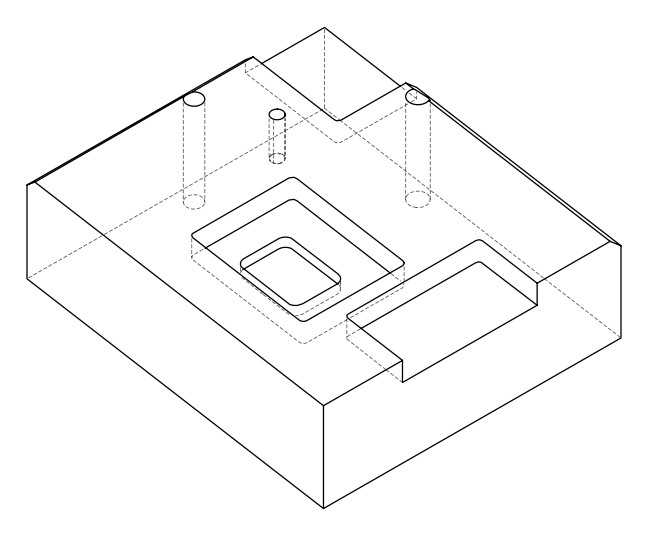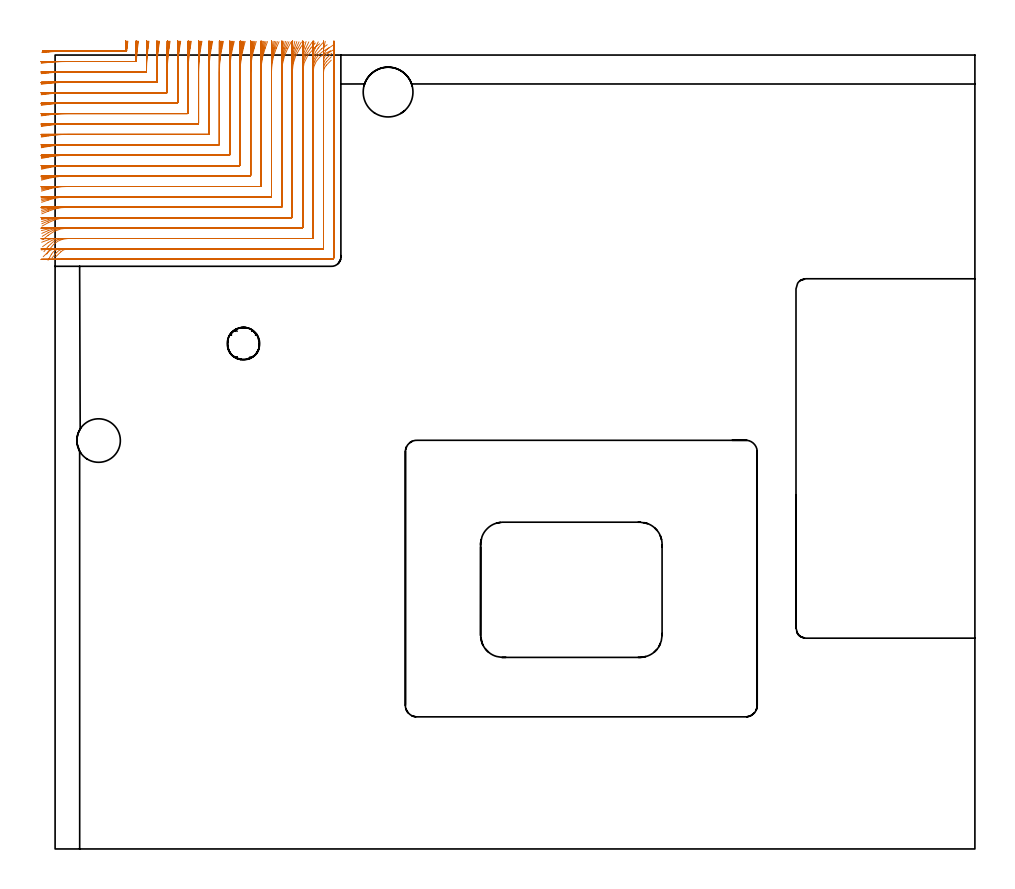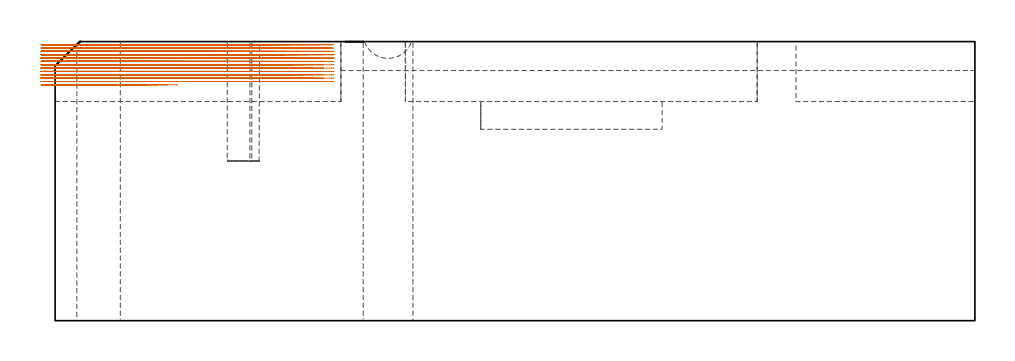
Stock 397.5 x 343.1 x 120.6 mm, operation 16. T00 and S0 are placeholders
(PLAN: 19 operations, 15 tool changes, 331.6 min)
(1 SPOT_DRILL | STEP1HOLE | NXT0321_9005460120000 | 0.05 min | 183 mm3)
(2 SPOT_DRILL_1 | STEP1HOLE_1 | NXT0321_9005460120000 | 0.05 min | 183 mm3)
(3 SPOT_DRILL_2 | STEP1POCKET | NXT0321_9005460120000 | 0.03 min | 2 mm3)
(4 DRILL_BLIND_HOLE_INTO_CENTER | STEP1HOLE | NXT0301_092 | 0.08 min | 1729 mm3)
(5 GUN_DRILL_THROUGH_HOLE | STEP1HOLE | UGT0307_009 | 0.61 min | 11714 mm3)
(6 DRILL_TO_ENLARGE_THROUGH_HOLE | STEP1HOLE | UGT0301_256 | 0.52 min | 19802 mm3)
(7 DRILL_BLIND_HOLE_INTO_CENTER_1 | STEP1HOLE_1 | NXT0301_055 | 0.06 min | 526 mm3)
(8 GUN_DRILL_THROUGH_HOLE_1 | STEP1HOLE_1 | UGT0307_006 | 0.62 min | 6979 mm3)
(9 DRILL_TO_ENLARGE_THROUGH_HOLE_1 | STEP1HOLE_1 | NXT0301_102 | 0.51 min | 9529 mm3)
(10 DRILL_TO_ENLARGE_THROUGH_HOLE_2 | STEP1HOLE_1 | UGT0301_052 | 0.52 min | 26519 mm3)
(11 DRILL_BLIND_HOLE_INTO_CENTER_2 | STEP1POCKET | NXT0301_055 | 0.22 min | 2787 mm3)
(12 DRILL_TO_ENLARGE_BLIND_HOLE | STEP1POCKET | UGT0301_374 | 0.22 min | 4054 mm3)
(13 BORE_BLIND_HOLE | STEP1POCKET | UGT0332_064 | 0.22 min | 1095 mm3)
(14 AREA_MILL | FG_CHAMFER_SURFACE | UGT0205_001 | 11.05 min | 21606 mm3)
(15 AREA_MILL_1 | FG_CHAMFER_SURFACE_1 | UGT0205_001 | 8.31 min | 14485 mm3)
(16 MILL_CORNER_NOTCH_RECTANGULAR | CORNER_NOTCH_RECTANGULAR | NXT0201_008 | Follow Part, ap 1.5, ae 75% | 108.59 min | 291078 mm3)
(17 MILL_RECTANGULAR_POCKET | POCKET_RECTANGULAR_STRAIGHT | NXT0201_009 | Follow Part, ap 2, ae 75% | 85.23 min | 469951 mm3)
(18 MILL_RECTANGULAR_POCKET_1 | POCKET_RECTANGULAR_STRAIGHT_1 | UGT0201_100 | Follow Part, ap 4.5, ae 75% | 2.2 min | 54042 mm3)
(19 MILL_SLOT | SLOT_PARTIAL_RECTANGULAR | NXT0201_009 | Follow Part, ap 2, ae 75% | 112.54 min | 310785 mm3)
(TOOL NXT0321_9005460120000 | NC Spot Drill, 142deg, 12mm, Carbide, Uncoated | D12 PA142 FL30 Z2)
(TOOL NXT0301_092 | Carbide Drill 12.1mm [860.1-1210-061A1-MM 2214] | D12.1 PA140 FL77 Z2)
(TOOL UGT0307_009 | Gun Drill 12 mm | D12 PA130 FL24 Z1)
(TOOL UGT0301_256 | Twist Drill 18.8 mm | D18.8 PA118 FL135 Z2)
(TOOL NXT0301_055 | Carbide Drill 8.4mm [860.1-0840-042A1-MM 2214] | D8.4 PA140 FL61 Z2)
(TOOL UGT0307_006 | Gun Drill 9 mm | D9 PA130 FL24 Z1)
(TOOL NXT0301_102 | Carbide Drill 13.5mm [860.1-1350-108A1-MM 2214] | D13.5 PA140 FL123 Z2)
(TOOL UGT0301_052 | Twist Drill 21.5 mm | D21.5 PA118 FL150 Z2)
(TOOL UGT0301_374 | Twist Drill Flat Bottom 13 mm | D13 PA180 FL101 Z2)
(TOOL UGT0332_064 | 14 mm Boring Bar Slip Fit | D14)
(TOOL UGT0205_001 | Chamfer Mill 20 x 3 x 45 deg. | D20 FL50 Z2)
(TOOL NXT0201_008 | ENDMILL 6mm [2P460-0600-NA 1630] | D6 FL26 Z6)
(TOOL NXT0201_009 | ENDMILL 8mm [2P460-0800-NA 1630] | D8 FL26 Z6)
(TOOL UGT0201_100 | End Mill 18 mm | D18 FL22 Z2)
(OP 16 MILL_CORNER_NOTCH_RECTANGULAR, part 1 of 2)
G17 G21 G94 G90
T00 M6
G54
G17 G0 G90 X-5.682 Y344.141 S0 M3
G43 Z130.714 H1
Z119.269
G94 G1 X-2.695 Y344.418 F250.
G2 X5.593 Y344.8 R90. F500.
G1 X30.706
G3 X30.998 Y345.063 R0.3
G2 X31.114 Y346.1 R90.
G1 X31.463 Y349.08 F250.
G0 Z130.714
X-5.985 Y339.566
Z119.269
G1 X-3. Y339.867
G2 X5.593 Y340.3 R85.5 F500.
G1 X34.851
G3 X35.144 Y340.577 R0.3
G2 X35.646 Y346.1 R85.5
G1 X36.014 Y349.077 F250.
G0 Z130.714
X-5.983 Y335.025
Z119.269
G1 X-3. Y335.343
G2 X5.593 Y335.8 R81. F500.
G1 X39.207
G3 X39.501 Y336.093 R0.3
G2 X40.182 Y346.1 R81.
G1 X40.571 Y349.075 F250.
G0 Z130.714
X-5.981 Y330.479
Z119.269
G1 X-3. Y330.816
G2 X5.593 Y331.3 R76.5 F500.
G1 X43.705
G3 X44. Y331.595 R0.3
G1 Y335.609
G2 X44.723 Y346.1 R76.5
G1 X45.134 Y349.072 F250.
G0 Z130.714
X-5.979 Y325.927
Z119.269
G1 X-3. Y326.285
G2 X5.593 Y326.8 R72. F500.
G1 X48.205
G3 X48.5 Y327.095 R0.3
G1 Y335.609
G2 X49.268 Y346.1 R72.
G1 X49.706 Y349.068 F250.
G0 Z130.714
X-5.976 Y321.369
Z119.269
G1 X-3. Y321.751
G2 X5.593 Y322.3 R67.5 F500.
G1 X52.705
G3 X53. Y322.595 R0.3
G1 Y335.609
G2 X53.82 Y346.1 R67.5
G1 X54.287 Y349.064 F250.
G0 Z130.714
X-5.972 Y316.802
Z119.269
G1 X-3. Y317.211
G2 X5.593 Y317.8 R63. F500.
G1 X57.205
G3 X57.5 Y318.095 R0.3
G1 Y335.609
G2 X58.38 Y346.1 R63.
G1 X58.879 Y349.058 F250.
G0 Z130.714
X-5.967 Y312.225
Z119.269
G1 X-3. Y312.665
G2 X5.593 Y313.3 R58.5 F500.
G1 X61.705
G3 X62. Y313.595 R0.3
G1 Y335.609
G2 X62.948 Y346.1 R58.5
G1 X63.486 Y349.051 F250.
G0 Z130.714
X-5.962 Y307.635
Z119.269
G1 X-3. Y308.112
G2 X5.593 Y308.8 R54. F500.
G1 X66.204
G3 X66.5 Y309.096 R0.3
G1 Y335.609
G2 X67.529 Y346.1 R54.
G1 X68.112 Y349.043 F250.
G0 Z130.714
X-5.954 Y303.028
Z119.269
G1 X-3. Y303.548
G2 X5.593 Y304.3 R49.5 F500.
G1 X70.704
G3 X71. Y304.596 R0.3
G1 Y335.609
G2 X72.125 Y346.1 R49.5
G1 X72.76 Y349.032 F250.
G0 Z130.714
X-5.945 Y298.399
Z119.269
G1 X-3. Y298.972
G2 X5.593 Y299.8 R45. F500.
G1 X75.204
G3 X75.5 Y300.096 R0.3
G1 Y335.609
G2 X76.74 Y346.1 R45.
G1 X77.44 Y349.017 F250.
G0 Z130.714
X-5.932 Y293.741
Z119.269
G1 X-3. Y294.378
G2 X5.593 Y295.3 R40.5 F500.
G1 X79.704
G3 X80. Y295.596 R0.3
G1 Y335.609
G2 X81.382 Y346.1 R40.5
G1 X82.16 Y348.998 F250.
G0 Z130.714
X-5.913 Y289.043
Z119.269
G1 X-3. Y289.759
G2 X5.593 Y290.8 R36. F500.
G1 X84.204
G3 X84.5 Y291.096 R0.3
G1 Y335.609
G2 X86.063 Y346.1 R36.
G1 X86.937 Y348.97 F250.
G0 Z130.714
X-5.886 Y284.287
Z119.269
G1 X-3. Y285.105
G2 X5.593 Y286.3 R31.5 F500.
G1 X88.703
G3 X89. Y286.597 R0.3
G1 Y335.609
G2 X90.799 Y346.1 R31.5
G1 X91.798 Y348.929 F250.
G0 Z130.714
X-5.844 Y279.441
Z119.269
G1 X-3. Y280.396
G2 X5.593 Y281.8 R27. F500.
G1 X93.203
G3 X93.5 Y282.097 R0.3
G1 Y335.609
G2 X95.622 Y346.1 R27.
G1 X96.787 Y348.864 F250.
G0 Z130.714
X-5.773 Y274.449
Z119.269
G1 X-3. Y275.594
G2 X5.593 Y277.3 R22.5 F500.
G1 X97.703
G3 X98. Y277.597 R0.3
G1 Y335.609
G2 X100.596 Y346.1 R22.5
G1 X101.995 Y348.754 F250.
G0 Z130.714
X-5.636 Y269.184
Z119.269
G1 X-3. Y270.616
G2 X5.593 Y272.8 R18. F500.
G1 X102.203
G3 X102.5 Y273.097 R0.3
G1 Y335.609
G2 X105.874 Y346.1 R18.
G1 X107.622 Y348.538 F250.
G0 Z130.714
X-5.314 Y263.302
Z119.269
G1 X-3. Y265.212
G2 X5.593 Y268.3 R13.5 F500.
G1 X106.703
G3 X107. Y268.597 R0.3
G1 Y335.609
G2 X112.004 Y346.1 R13.5
G1 X114.336 Y347.988 F250.
G0 Z130.714
X-3.625 Y257.042
Z119.269
G1 X-2.03 Y259.584
G2 X5.593 Y263.8 R9. F500.
G1 X111.203
G3 X111.5 Y264.097 R0.3
G1 Y335.609
G2 X116.45 Y343.646 R9.
G1 X119.129 Y344.996 F250.
G0 Z130.714
X0.306 Y255.94
Z119.269
G1 X2.459 Y258.03
G2 X5.593 Y259.3 R4.5 F500.
G1 X115.703
G3 X116. Y259.597 R0.3
G1 Y335.609
G2 X117.271 Y338.743 R4.5
G1 X119.36 Y340.895 F250.
G0 Z130.714
X2.593 Y254.8
Z119.269
G1 X5.593
X119.5 F500.
G3 X120.5 Y255.8 R1.
G1 Y335.609
Y338.609 F250.
G0 Z130.714
X-5.617 Y344.329
Z117.824
G1 X-2.626 Y344.551
G2 X4.059 Y344.8 R90. F500.
G1 X30.565
G3 X30.857 Y345.068 R0.3
G2 X30.956 Y346.1 R90.
G1 X31.257 Y349.085 F250.
G0 Z130.714
X-5.99 Y339.76
Z117.824
G1 X-3. Y340.008
G2 X4.059 Y340.3 R85.5 F500.
G1 X34.779
G3 X35.073 Y340.582 R0.3
G2 X35.48 Y346.1 R85.5
G1 X35.797 Y349.083 F250.
G0 Z130.714
X-5.989 Y335.23
Z117.824
G1 X-3. Y335.492
G2 X4.059 Y335.8 R81. F500.
G1 X39.205
G3 X39.5 Y336.095 R0.3
G1 Y337.056
G2 X40.006 Y346.1 R81.
G1 X40.341 Y349.081 F250.
G0 Z130.714
X-5.987 Y330.697
Z117.824
G1 X-3. Y330.974
G2 X4.059 Y331.3 R76.5 F500.
G1 X43.705
G3 X44. Y331.595 R0.3
G1 Y337.056
G2 X44.536 Y346.1 R76.5
G1 X44.891 Y349.079 F250.
G0 Z130.714
X-5.986 Y326.159
Z117.824
G1 X-3. Y326.453
G2 X4.059 Y326.8 R72. F500.
G1 X48.205
G3 X48.5 Y327.095 R0.3
G1 Y337.056
G2 X49.07 Y346.1 R72.
G1 X49.447 Y349.076 F250.
G0 Z130.714
X-5.984 Y321.616
Z117.824
G1 X-3. Y321.93
G2 X4.059 Y322.3 R67.5 F500.
G1 X52.705
G3 X53. Y322.595 R0.3
G1 Y337.056
G2 X53.609 Y346.1 R67.5
G1 X54.011 Y349.073 F250.
G0 Z130.714
X-5.981 Y317.067
Z117.824
G1 X-3. Y317.403
G2 X4.059 Y317.8 R63. F500.
G1 X57.205
G3 X57.5 Y318.095 R0.3
G1 Y337.056
G2 X58.153 Y346.1 R63.
G1 X58.583 Y349.069 F250.
G0 Z130.714
X-5.978 Y312.511
Z117.824
G1 X-3. Y312.873
G2 X4.059 Y313.3 R58.5 F500.
G1 X61.705
G3 X62. Y313.595 R0.3
G1 Y337.056
G2 X62.703 Y346.1 R58.5
G1 X63.167 Y349.064 F250.
G0 Z130.714
X-5.974 Y307.945
Z117.824
G1 X-3. Y308.337
G2 X4.059 Y308.8 R54. F500.
G1 X66.204
G3 X66.5 Y309.096 R0.3
G1 Y337.056
G2 X67.263 Y346.1 R54.
G1 X67.765 Y349.058 F250.
G0 Z130.714
X-5.969 Y303.366
Z117.824
G1 X-3. Y303.794
G2 X4.059 Y304.3 R49.5 F500.
G1 X70.704
G3 X71. Y304.596 R0.3
G1 Y337.056
G2 X71.833 Y346.1 R49.5
G1 X72.381 Y349.05 F250.
G0 Z130.714
X-5.963 Y298.772
Z117.824
G1 X-3. Y299.243
G2 X4.059 Y299.8 R45. F500.
G1 X75.204
G3 X75.5 Y300.096 R0.3
G1 Y337.056
G2 X76.418 Y346.1 R45.
G1 X77.021 Y349.039 F250.
G0 Z130.714
X-5.954 Y294.157
Z117.824
G1 X-3. Y294.68
G2 X4.059 Y295.3 R40.5 F500.
G1 X79.704
G3 X80. Y295.596 R0.3
G1 Y337.056
G2 X81.023 Y346.1 R40.5
G1 X81.693 Y349.024 F250.
G0 Z130.714
X-5.942 Y289.513
Z117.824
G1 X-3. Y290.101
G2 X4.059 Y290.8 R36. F500.
G1 X84.204
G3 X84.5 Y291.096 R0.3
G1 Y337.056
G2 X85.655 Y346.1 R36.
G1 X86.408 Y349.004 F250.
G0 Z130.714
X-5.924 Y284.827
Z117.824
G1 X-3. Y285.499
G2 X4.059 Y286.3 R31.5 F500.
G1 X88.703
G3 X89. Y286.597 R0.3
G1 Y337.056
G2 X90.326 Y346.1 R31.5
G1 X91.188 Y348.974 F250.
G0 Z130.714
X-5.896 Y280.077
Z117.824
G1 X-3. Y280.861
G2 X4.059 Y281.8 R27. F500.
G1 X93.203
G3 X93.5 Y282.097 R0.3
G1 Y337.056
G2 X95.06 Y346.1 R27.
G1 X96.065 Y348.927 F250.
G0 Z130.714
X-5.849 Y275.223
Z117.824
G1 X-3. Y276.164
G2 X4.059 Y277.3 R22.5 F500.
G1 X97.703
G3 X98. Y277.597 R0.3
G1 Y337.056
G2 X99.898 Y346.1 R22.5
G1 X101.103 Y348.847 F250.
G0 Z130.714
X-5.76 Y270.182
Z117.824
G1 X-3. Y271.358
G2 X4.059 Y272.8 R18. F500.
G1 X102.203
G3 X102.5 Y273.097 R0.3
G1 Y337.056
G2 X104.937 Y346.1 R18.
G1 X106.444 Y348.694 F250.
G0 Z130.714
X-5.557 Y264.739
Z117.824
G1 X-3. Y266.308
G2 X4.059 Y268.3 R13.5 F500.
G1 X106.703
G3 X107. Y268.597 R0.3
G1 Y337.056
G2 X110.477 Y346.1 R13.5
G1 X112.487 Y348.327 F250.
G0 Z130.714
X-4.83 Y258.115
Z117.824
G1 X-2.947 Y260.45
G2 X4.059 Y263.8 R9. F500.
G1 X111.203
G3 X111.5 Y264.097 R0.3
G1 Y337.056
G2 X115.955 Y344.824 R9.
G1 X118.544 Y346.339 F250.
G0 Z130.714
X-1.31 Y255.457
Z117.824
G1 X0.645 Y257.732
G2 X4.059 Y259.3 R4.5 F500.
G1 X115.703
G3 X116. Y259.597 R0.3
G1 Y337.056
G2 X117.269 Y340.188 R4.5
G1 X119.357 Y342.342 F250.
G0 Z130.714
X1.059 Y254.8
Z117.824
G1 X4.059
X119.5 F500.
G3 X120.5 Y255.8 R1.
G1 Y337.056
Y340.056 F250.
G0 Z130.714
X-5.554 Y344.504
Z116.378
G1 X-2.558 Y344.667
G2 X2.332 Y344.8 R90. F500.
G1 X30.445
G3 X30.738 Y345.072 R0.3
G2 X30.819 Y346.1 R90.
G1 X31.071 Y349.089 F250.
G0 Z130.714
X-5.994 Y339.947
Z116.378
G1 X-3. Y340.134
G2 X2.332 Y340.3 R85.5 F500.
G1 X34.731
G3 X35.025 Y340.587 R0.3
G2 X35.336 Y346.1 R85.5
G1 X35.601 Y349.088 F250.
G0 Z130.714
X-5.993 Y335.427
Z116.378
G1 X-3. Y335.624
G2 X2.332 Y335.8 R81. F500.
G1 X39.205
G3 X39.5 Y336.095 R0.3
G1 Y338.532
G2 X39.854 Y346.1 R81.
G1 X40.135 Y349.087 F250.
G0 Z130.714
X-5.993 Y330.905
Z116.378
G1 X-3. Y331.114
G2 X2.332 Y331.3 R76.5 F500.
G1 X43.705
G3 X44. Y331.595 R0.3
G1 Y338.532
G2 X44.375 Y346.1 R76.5
G1 X44.672 Y349.085 F250.
G0 Z130.714
X-5.992 Y326.38
Z116.378
G1 X-3. Y326.602
G2 X2.332 Y326.8 R72. F500.
G1 X48.205
G3 X48.5 Y327.095 R0.3
G1 Y338.532
G2 X48.899 Y346.1 R72.
G1 X49.214 Y349.083 F250.
G0 Z130.714
X-5.991 Y321.852
Z116.378
G1 X-3. Y322.089
G2 X2.332 Y322.3 R67.5 F500.
G1 X52.705
G3 X53. Y322.595 R0.3
G1 Y338.532
G2 X53.426 Y346.1 R67.5
G1 X53.762 Y349.081 F250.
G0 Z130.714
X-5.989 Y317.32
Z116.378
G1 X-3. Y317.574
G2 X2.332 Y317.8 R63. F500.
G1 X57.205
G3 X57.5 Y318.095 R0.3
G1 Y338.532
G2 X57.956 Y346.1 R63.
G1 X58.317 Y349.078 F250.
G0 Z130.714
X-5.988 Y312.783
Z116.378
G1 X-3. Y313.057
G2 X2.332 Y313.3 R58.5 F500.
G1 X61.705
G3 X62. Y313.595 R0.3
G1 Y338.532
G2 X62.492 Y346.1 R58.5
G1 X62.88 Y349.075 F250.
G0 Z130.714
X-5.985 Y308.24
Z116.378
G1 X-3. Y308.536
G2 X2.332 Y308.8 R54. F500.
G1 X66.204
G3 X66.5 Y309.096 R0.3
G1 Y338.532
G2 X67.033 Y346.1 R54.
G1 X67.453 Y349.07 F250.
G0 Z130.714
X-5.983 Y303.689
Z116.378
G1 X-3. Y304.012
G2 X2.332 Y304.3 R49.5 F500.
G1 X70.704
G3 X71. Y304.596 R0.3
G1 Y338.532
G2 X71.582 Y346.1 R49.5
G1 X72.041 Y349.065 F250.
G0 Z130.714
X-5.979 Y299.128
Z116.378
G1 X-3. Y299.483
G2 X2.332 Y299.8 R45. F500.
G1 X75.204
G3 X75.5 Y300.096 R0.3
G1 Y338.532
G2 X76.141 Y346.1 R45.
G1 X76.645 Y349.057 F250.
G0 Z130.714
X-5.974 Y294.553
Z116.378
G1 X-3. Y294.948
G2 X2.332 Y295.3 R40.5 F500.
G1 X79.704
G3 X80. Y295.596 R0.3
G1 Y338.532
G2 X80.713 Y346.1 R40.5
G1 X81.274 Y349.047 F250.
G0 Z130.714
X-5.967 Y289.959
Z116.378
G1 X-3. Y290.403
G2 X2.332 Y290.8 R36. F500.
G1 X84.204
G3 X84.5 Y291.096 R0.3
G1 Y338.532
G2 X85.304 Y346.1 R36.
G1 X85.935 Y349.033 F250.
G0 Z130.714
X-5.957 Y285.338
Z116.378
G1 X-3. Y285.845
G2 X2.332 Y286.3 R31.5 F500.
G1 X88.703
G3 X89. Y286.597 R0.3
G1 Y338.532
G2 X89.923 Y346.1 R31.5
G1 X90.643 Y349.012 F250.
G0 Z130.714
X-5.941 Y280.676
Z116.378
G1 X-3. Y281.268
G2 X2.332 Y281.8 R27. F500.
G1 X93.203
G3 X93.5 Y282.097 R0.3
G1 Y338.532
G2 X94.582 Y346.1 R27.
G1 X95.423 Y348.98 F250.
G0 Z130.714
X-5.915 Y275.948
Z116.378
G1 X-3. Y276.659
G2 X2.332 Y277.3 R22.5 F500.
G1 X97.703
G3 X98. Y277.597 R0.3
G1 Y338.532
G2 X99.311 Y346.1 R22.5
G1 X100.32 Y348.925 F250.
G0 Z130.714
X-5.865 Y271.104
Z116.378
G1 X-3. Y271.992
G2 X2.332 Y272.8 R18. F500.
G1 X102.203
G3 X102.5 Y273.097 R0.3
G1 Y338.532
G2 X104.168 Y346.1 R18.
G1 X105.429 Y348.822 F250.
G0 Z130.714
X-5.756 Y266.018
Z116.378
G1 X-3. Y267.203
G2 X2.332 Y268.3 R13.5 F500.
G1 X106.703
G3 X107. Y268.597 R0.3
G1 Y338.532
G2 X109.321 Y346.1 R13.5
G1 X111.002 Y348.584 F250.
G0 Z130.714
X-5.417 Y260.273
Z116.378
G1 X-3. Y262.051
G2 X2.332 Y263.8 R9. F500.
G1 X111.203
G3 X111.5 Y264.097 R0.3
G1 Y338.532
G2 X115.171 Y345.785 R9.
G1 X117.588 Y347.561 F250.
G0 Z130.714
X-3.061 Y254.39
Z116.378
G1 X-1.591 Y257.005
G2 X2.332 Y259.3 R4.5 F500.
G1 X115.703
G3 X116. Y259.597 R0.3
G1 Y338.532
G2 X117.377 Y341.772 R4.5
G1 X119.537 Y343.854 F250.
G0 Z130.714
X-0.668 Y254.8
Z116.378
G1 X2.332
X119.5 F500.
G3 X120.5 Y255.8 R1.
G1 Y338.532
Y341.532 F250.
G0 Z130.714
X-5.497 Y344.673
Z114.933
G1 X-2.498 Y344.761
G2 X0.14 Y344.8 R90. F500.
G1 X30.339
G3 X30.632 Y345.078 R0.3
G2 X30.693 Y346.1 R90.
G1 X30.89 Y349.094 F250.
G0 Z130.714
X-5.998 Y340.132
Z114.933
G1 X-3. Y340.242
G2 X0.14 Y340.3 R85.5 F500.
G1 X34.707
G3 X35.001 Y340.593 R0.3
G2 X35.204 Y346.1 R85.5
G1 X35.411 Y349.093 F250.
G0 Z130.714
X-5.998 Y335.623
Z114.933
G1 X-3. Y335.739
G2 X0.14 Y335.8 R81. F500.
G1 X39.205
G3 X39.5 Y336.095 R0.3
G1 Y340.202
G2 X39.715 Y346.1 R81.
G1 X39.933 Y349.092 F250.
G0 Z130.714
X-5.997 Y331.112
Z114.933
G1 X-3. Y331.236
G2 X0.14 Y331.3 R76.5 F500.
G1 X43.705
G3 X44. Y331.595 R0.3
G1 Y340.202
G2 X44.228 Y346.1 R76.5
G1 X44.459 Y349.091 F250.
G0 Z130.714
X-5.997 Y326.601
Z114.933
G1 X-3. Y326.731
G2 X0.14 Y326.8 R72. F500.
G1 X48.205
G3 X48.5 Y327.095 R0.3
G1 Y340.202
G2 X48.742 Y346.1 R72.
G1 X48.988 Y349.09 F250.
G0 Z130.714
X-5.997 Y322.087
Z114.933
G1 X-3. Y322.227
G2 X0.14 Y322.3 R67.5 F500.
G1 X52.705
G3 X53. Y322.595 R0.3
G1 Y340.202
G2 X53.258 Y346.1 R67.5
G1 X53.52 Y349.089 F250.
G0 Z130.714
X-5.996 Y317.572
Z114.933
G1 X-3. Y317.722
G2 X0.14 Y317.8 R63. F500.
G1 X57.205
G3 X57.5 Y318.095 R0.3
G1 Y340.202
G2 X57.777 Y346.1 R63.
G1 X58.058 Y349.087 F250.
G0 Z130.714
X-5.996 Y313.055
Z114.933
G1 X-3. Y313.216
G2 X0.14 Y313.3 R58.5 F500.
G1 X61.705
G3 X62. Y313.595 R0.3
G1 Y340.202
G2 X62.298 Y346.1 R58.5
G1 X62.601 Y349.085 F250.
G0 Z130.714
X-5.995 Y308.534
Z114.933
G1 X-3. Y308.709
G2 X0.14 Y308.8 R54. F500.
G1 X66.204
G3 X66.5 Y309.096 R0.3
G1 Y340.202
G2 X66.823 Y346.1 R54.
G1 X67.151 Y349.082 F250.
G0 Z130.714
X-5.994 Y304.01
Z114.933
G1 X-3. Y304.2
G2 X0.14 Y304.3 R49.5 F500.
G1 X70.704
G3 X71. Y304.596 R0.3
G1 Y340.202
G2 X71.353 Y346.1 R49.5
G1 X71.71 Y349.079 F250.
G0 Z130.714
X-5.993 Y299.481
Z114.933
G1 X-3. Y299.69
G2 X0.14 Y299.8 R45. F500.
G1 X75.204
G3 X75.5 Y300.096 R0.3
G1 Y340.202
G2 X75.888 Y346.1 R45.
G1 X76.281 Y349.074 F250.
G0 Z130.714
X-5.991 Y294.945
Z114.933
G1 X-3. Y295.178
G2 X0.14 Y295.3 R40.5 F500.
G1 X79.704
G3 X80. Y295.596 R0.3
G1 Y340.202
G2 X80.432 Y346.1 R40.5
G1 X80.869 Y349.068 F250.
G0 Z130.714
X-5.989 Y290.401
Z114.933
G1 X-3. Y290.663
G2 X0.14 Y290.8 R36. F500.
G1 X84.204
G3 X84.5 Y291.096 R0.3
G1 Y340.202
G2 X84.986 Y346.1 R36.
G1 X85.478 Y349.059 F250.
G0 Z130.714
X-5.985 Y285.844
Z114.933
G1 X-3. Y286.143
G2 X0.14 Y286.3 R31.5 F500.
G1 X88.703
G3 X89. Y286.597 R0.3
G1 Y340.202
G2 X89.557 Y346.1 R31.5
G1 X90.119 Y349.047 F250.
G0 Z130.714
X-5.98 Y281.268
Z114.933
G1 X-3. Y281.617
G2 X0.14 Y281.8 R27. F500.
G1 X93.203
G3 X93.5 Y282.097 R0.3
G1 Y340.202
G2 X94.152 Y346.1 R27.
G1 X94.807 Y349.028 F250.
G0 Z130.714
X-5.971 Y276.661
Z114.933
G1 X-3. Y277.08
G2 X0.14 Y277.3 R22.5 F500.
G1 X97.703
G3 X98. Y277.597 R0.3
G1 Y340.202
G2 X98.787 Y346.1 R22.5
G1 X99.573 Y348.995 F250.
G0 Z130.714
X-5.954 Y272.001
Z114.933
G1 X-3. Y272.524
G2 X0.14 Y272.8 R18. F500.
G1 X102.203
G3 X102.5 Y273.097 R0.3
G1 Y340.202
G2 X103.494 Y346.1 R18.
G1 X104.477 Y348.934 F250.
G0 Z130.714
X-5.918 Y267.232
Z114.933
G1 X-3. Y267.93
G2 X0.14 Y268.3 R13.5 F500.
G1 X106.703
G3 X107. Y268.597 R0.3
G1 Y340.202
G2 X108.356 Y346.1 R13.5
G1 X109.667 Y348.799 F250.
G0 Z130.714
X-5.811 Y262.188
Z114.933
G1 X-3. Y263.234
G2 X0.14 Y263.8 R9. F500.
G1 X111.203
G3 X111.5 Y264.097 R0.3
G1 Y340.202
G2 X113.704 Y346.103 R9.
G1 X115.671 Y348.368 F250.
G0 Z130.714
X-5.149 Y255.93
Z114.933
G1 X-2.999 Y258.024
G2 X0.14 Y259.3 R4.5 F500.
G1 X115.703
G3 X116. Y259.597 R0.3
G1 Y340.202
G2 X118.154 Y344.043 R4.5
G1 X120.715 Y345.606 F250.
G0 Z130.714
X-2.86 Y254.8
Z114.933
G1 X0.14
X119.5 F500.
G3 X120.5 Y255.8 R1.
G1 Y340.202
Y343.202 F250.
G0 Z130.714
X-5.472 Y344.798
Z113.488
G1 X-2.472 Y344.8
X-2.419 F500.
X30.254
G3 X30.547 Y345.084 R0.3
G2 X30.586 Y346.1 R90.
G1 X30.717 Y349.097 F250.
G0 Z130.714
X-6. Y340.278
Z113.488
G1 X-3. Y340.298
G2 X-2.419 Y340.3 R85.5 F500.
G1 X34.706
G3 X35. Y340.594 R0.3
G1 Y342.165
G2 X35.091 Y346.1 R85.5
G1 X35.229 Y349.097 F250.
G0 Z130.714
X-6. Y335.776
Z113.488
G1 X-3. Y335.798
G2 X-2.419 Y335.8 R81. F500.
G1 X39.205
G3 X39.5 Y336.094 R0.3
G1 Y342.165
G2 X39.596 Y346.1 R81.
G1 X39.741 Y349.096 F250.
G0 Z130.714
X-6. Y331.275
Z113.488
G1 X-3. Y331.298
G2 X-2.419 Y331.3 R76.5 F500.
G1 X43.705
G3 X44. Y331.595 R0.3
G1 Y342.165
G2 X44.101 Y346.1 R76.5
G1 X44.256 Y349.096 F250.
G0 Z130.714
X-6. Y326.773
Z113.488
G1 X-3. Y326.798
G2 X-2.419 Y326.8 R72. F500.
G1 X48.205
G3 X48.5 Y327.095 R0.3
G1 Y342.165
G2 X48.608 Y346.1 R72.
G1 X48.772 Y349.096 F250.
G0 Z130.714
X-6. Y322.272
Z113.488
G1 X-3. Y322.298
G2 X-2.419 Y322.3 R67.5 F500.
G1 X52.705
G3 X53. Y322.595 R0.3
G1 Y342.165
G2 X53.115 Y346.1 R67.5
G1 X53.29 Y349.095 F250.
G0 Z130.714
X-6. Y317.77
Z113.488
G1 X-3. Y317.797
G2 X-2.419 Y317.8 R63. F500.
G1 X57.205
G3 X57.5 Y318.095 R0.3
G1 Y342.165
G2 X57.623 Y346.1 R63.
G1 X57.81 Y349.094 F250.
G0 Z130.714
X-6. Y313.267
Z113.488
G1 X-3. Y313.297
G2 X-2.419 Y313.3 R58.5 F500.
G1 X61.705
G3 X62. Y313.595 R0.3
G1 Y342.165
G2 X62.132 Y346.1 R58.5
G1 X62.334 Y349.093 F250.
G0 Z130.714
X-6. Y308.765
Z113.488
G1 X-3. Y308.797
G2 X-2.419 Y308.8 R54. F500.
G1 X66.204
G3 X66.5 Y309.096 R0.3
G1 Y342.165
G2 X66.644 Y346.1 R54.
G1 X66.862 Y349.092 F250.
G0 Z130.714
X-6. Y304.261
Z113.488
G1 X-3. Y304.297
G2 X-2.419 Y304.3 R49.5 F500.
G1 X70.704
G3 X71. Y304.596 R0.3
G1 Y342.165
G2 X71.157 Y346.1 R49.5
G1 X71.395 Y349.091 F250.
G0 Z130.714
X-6. Y299.758
Z113.488
G1 X-3. Y299.796
G2 X-2.419 Y299.8 R45. F500.
G1 X75.204
G3 X75.5 Y300.096 R0.3
G1 Y342.165
G2 X75.672 Y346.1 R45.
G1 X75.935 Y349.089 F250.
G0 Z130.714
X-6. Y295.253
Z113.488
G1 X-3. Y295.296
G2 X-2.419 Y295.3 R40.5 F500.
G1 X79.704
G3 X80. Y295.596 R0.3
G1 Y342.165
G2 X80.192 Y346.1 R40.5
G1 X80.483 Y349.086 F250.
G0 Z130.714
X-6. Y290.747
Z113.488
G1 X-3. Y290.795
G2 X-2.419 Y290.8 R36. F500.
G1 X84.204
G3 X84.5 Y291.096 R0.3
G1 Y342.165
G2 X84.716 Y346.1 R36.
G1 X85.044 Y349.082 F250.
G0 Z130.714
X-5.999 Y286.239
Z113.488
G1 X-3. Y286.295
G2 X-2.419 Y286.3 R31.5 F500.
G1 X88.703
G3 X89. Y286.596 R0.3
G1 Y342.165
G2 X89.247 Y346.1 R31.5
G1 X89.621 Y349.077 F250.
G0 Z130.714
X-5.999 Y281.729
Z113.488
G1 X-3. Y281.794
G2 X-2.419 Y281.8 R27. F500.
G1 X93.203
G3 X93.5 Y282.097 R0.3
G1 Y342.165
G2 X93.788 Y346.1 R27.
G1 X94.225 Y349.068 F250.
G0 Z130.714
X-5.999 Y277.215
Z113.488
G1 X-3. Y277.293
G2 X-2.419 Y277.3 R22.5 F500.
G1 X97.703
G3 X98. Y277.597 R0.3
G1 Y342.165
G2 X98.347 Y346.1 R22.5
G1 X98.871 Y349.054 F250.
G0 Z130.714
X-5.998 Y272.694
Z113.488
G1 X-3. Y272.791
G2 X-2.419 Y272.8 R18. F500.
G1 X102.203
G3 X102.5 Y273.097 R0.3
G1 Y342.165
G2 X102.935 Y346.1 R18.
G1 X103.591 Y349.027 F250.
G0 Z130.714
X-5.997 Y268.159
Z113.488
G1 X-3. Y268.288
G2 X-2.419 Y268.3 R13.5 F500.
G1 X106.703
G3 X107. Y268.597 R0.3
G1 Y342.165
G2 X107.586 Y346.1 R13.5
G1 X108.461 Y348.97 F250.
G0 Z130.714
X-5.994 Y263.588
Z113.488
G1 X-3. Y263.781
G2 X-2.419 Y263.8 R9. F500.
G1 X111.203
G3 X111.5 Y264.097 R0.3
G1 Y342.165
G2 X112.406 Y346.1 R9.
G1 X113.717 Y348.798 F250.
G0 Z130.714
X-5.975 Y258.875
Z113.488
G1 X-3. Y259.262
G2 X-2.419 Y259.3 R4.5 F500.
G1 X115.703
G3 X116. Y259.597 R0.3
G1 Y342.165
G2 X117.944 Y345.869 R4.5
G1 X120.412 Y347.573 F250.
G0 Z130.714
X-5.419 Y254.8
Z113.488
G1 X-2.419
X119.5 F500.
G3 X120.5 Y255.8 R1.
G1 Y342.165
Y345.165 F250.
G0 Z130.714
X-5.472 Y344.8
Z112.043
G1 X-2.472
X30.206 F500.
G3 X30.5 Y345.094 R0.3
G2 X30.505 Y346.1 R90.
G1 X30.538 Y349.1 F250.
G0 Z130.714
X-6. Y340.3
Z112.043
G1 X-3.
X30.206 F500.
X34.706
G3 X35. Y340.594 R0.3
G1 Y345.112
G2 X35.006 Y346.1 R85.5
G1 X35.04 Y349.1 F250.
G0 Z130.714
X-6. Y335.8
Z112.043
G1 X-3.
X34.706 F500.
X39.206
G3 X39.5 Y336.094 R0.3
G1 Y345.112
G2 X39.506 Y346.1 R81.
G1 X39.543 Y349.1 F250.
G0 Z130.714
X-6. Y331.3
Z112.043
G1 X-3.
X39.206 F500.
X43.705
G3 X44. Y331.595 R0.3
G1 Y345.112
G2 X44.006 Y346.1 R76.5
G1 X44.045 Y349.1 F250.
G0 Z130.714
X-6. Y326.8
Z112.043
G1 X-3.
X43.705 F500.
X48.205
G3 X48.5 Y327.095 R0.3
G1 Y345.112
G2 X48.507 Y346.1 R72.
G1 X48.548 Y349.1 F250.
G0 Z130.714
X-6. Y322.3
Z112.043
G1 X-3.
X48.205 F500.
X52.705
G3 X53. Y322.595 R0.3
G1 Y345.112
G2 X53.007 Y346.1 R67.5
G1 X53.051 Y349.1 F250.
G0 Z130.714
X-6. Y317.8
Z112.043
G1 X-3.
X52.705 F500.
X57.205
G3 X57.5 Y318.095 R0.3
G1 Y345.112
G2 X57.508 Y346.1 R63.
G1 X57.555 Y349.1 F250.
G0 Z130.714
X-6. Y313.3
Z112.043
G1 X-3.
X57.205 F500.
X61.705
G3 X62. Y313.595 R0.3
G1 Y345.112
G2 X62.008 Y346.1 R58.5
G1 X62.059 Y349.1 F250.
G0 Z130.714
X-6. Y308.8
Z112.043
G1 X-3.
X61.705 F500.
X66.204
G3 X66.5 Y309.096 R0.3
G1 Y345.112
G2 X66.509 Y346.1 R54.
G1 X66.564 Y349.1 F250.
G0 Z130.714
X-6. Y304.3
Z112.043
G1 X-3.
X66.204 F500.
X70.704
G3 X71. Y304.596 R0.3
G1 Y345.112
G2 X71.01 Y346.1 R49.5
G1 X71.07 Y349.099 F250.
G0 Z130.714
X-6. Y299.8
Z112.043
G1 X-3.
X70.704 F500.
X75.204
G3 X75.5 Y300.096 R0.3
G1 Y345.112
G2 X75.511 Y346.1 R45.
G1 X75.577 Y349.099 F250.
G0 Z130.714
X-6. Y295.3
Z112.043
G1 X-3.
X75.204 F500.
X79.704
G3 X80. Y295.596 R0.3
G1 Y345.112
G2 X80.012 Y346.1 R40.5
G1 X80.085 Y349.099 F250.
G0 Z130.714
X-6. Y290.799
Z112.043
G1 X-3. Y290.8
X79.704 F500.
X84.204
G3 X84.5 Y291.096 R0.3
G1 Y345.112
G2 X84.514 Y346.1 R36.
G1 X84.596 Y349.099 F250.
G0 Z130.714
X-6. Y286.299
Z112.043
G1 X-3. Y286.3
X84.204 F500.
X88.703
G3 X89. Y286.596 R0.3
G1 Y345.112
G2 X89.015 Y346.1 R31.5
G1 X89.11 Y349.099 F250.
G0 Z130.714
X-6. Y281.799
Z112.043
G1 X-3. Y281.8
X88.703 F500.
X93.203
G3 X93.5 Y282.097 R0.3
G1 Y345.112
G2 X93.518 Y346.1 R27.
G1 X93.628 Y349.098 F250.
G0 Z130.714
X-6. Y277.299
Z112.043
G1 X-3. Y277.3
X93.203 F500.
X97.703
G3 X98. Y277.597 R0.3
G1 Y345.112
G2 X98.022 Y346.1 R22.5
G1 X98.153 Y349.097 F250.
G0 Z130.714
X-6. Y272.799
Z112.043
G1 X-3. Y272.8
X97.703 F500.
X102.203
G3 X102.5 Y273.097 R0.3
G1 Y345.112
G2 X102.527 Y346.1 R18.
G1 X102.692 Y349.095 F250.
G0 Z130.714
X-6. Y268.299
Z112.043
G1 X-3. Y268.3
X102.203 F500.
X106.703
G3 X107. Y268.597 R0.3
G1 Y345.112
G2 X107.036 Y346.1 R13.5
G1 X107.256 Y349.092 F250.
G0 Z130.714
X-6. Y263.798
Z112.043
G1 X-3. Y263.8
X106.703 F500.
X111.203
G3 X111.5 Y264.097 R0.3
G1 Y345.112
G2 X111.554 Y346.1 R9.
G1 X111.884 Y349.082 F250.
G0 Z130.714
X-6. Y259.296
Z112.043
G1 X-3. Y259.3
X111.203 F500.
X115.703
G3 X116. Y259.597 R0.3
G1 Y345.112
G2 X116.11 Y346.1 R4.5
G1 X116.768 Y349.027 F250.
G0 Z130.714
X-5.993 Y254.8
Z112.043
G1 X-2.993
X119.5 F500.
G3 X120.5 Y255.8 R1.
G1 Y345.112
Y348.112 F250.
G0 Z130.714
X-5.472 Y344.8
Z110.597
G1 X-2.472
X30.206 F500.
G3 X30.5 Y345.094 R0.3
G1 Y346.007
Y346.1
X30.503 Y349.1 F250.
G0 Z130.714
X-6. Y340.3
Z110.597
G1 X-3.
X34.706 F500.
G3 X35. Y340.594 R0.3
G1 Y346.007
Y346.1
X35.003 Y349.1 F250.
G0 Z130.714
X-6. Y335.8
Z110.597
G1 X-3.
X39.205 F500.
G3 X39.5 Y336.094 R0.3
G1 Y346.007
Y346.1
X39.503 Y349.1 F250.
G0 Z130.714
X-6. Y331.3
Z110.597
G1 X-3.
X43.705 F500.
G3 X44. Y331.595 R0.3
G1 Y346.007
Y346.1
X44.004 Y349.1 F250.
G0 Z130.714
X-6. Y326.8
Z110.597
G1 X-3.
X48.205 F500.
G3 X48.5 Y327.095 R0.3
G1 Y346.007
Y346.1
X48.504 Y349.1 F250.
G0 Z130.714
X-6. Y322.3
Z110.597
G1 X-3.
X52.705 F500.
G3 X53. Y322.595 R0.3
G1 Y346.007
Y346.1
X53.004 Y349.1 F250.
G0 Z130.714
X-6. Y317.8
Z110.597
G1 X-3.
X57.205 F500.
G3 X57.5 Y318.095 R0.3
G1 Y346.007
Y346.1
X57.504 Y349.1 F250.
G0 Z130.714
X-6. Y313.3
Z110.597
G1 X-3.
X61.705 F500.
G3 X62. Y313.595 R0.3
G1 Y346.007
Y346.1
X62.005 Y349.1 F250.
G0 Z130.714
X-6. Y308.8
Z110.597
G1 X-3.
X66.204 F500.
G3 X66.5 Y309.096 R0.3
G1 Y346.007
Y346.1
X66.505 Y349.1 F250.
G0 Z130.714
X-6. Y304.3
Z110.597
G1 X-3.
X70.704 F500.
G3 X71. Y304.596 R0.3
G1 Y346.007
Y346.1
X71.006 Y349.1 F250.
G0 Z130.714
X-6. Y299.8
Z110.597
G1 X-3.
X75.204 F500.
G3 X75.5 Y300.096 R0.3
G1 Y346.007
Y346.1
X75.506 Y349.1 F250.
G0 Z130.714
X-6. Y295.3
Z110.597
G1 X-3.
X79.704 F500.
G3 X80. Y295.596 R0.3
G1 Y346.007
Y346.1
X80.007 Y349.1 F250.
G0 Z130.714
X-6. Y290.8
Z110.597
G1 X-3.
X84.204 F500.
G3 X84.5 Y291.096 R0.3
G1 Y346.007
Y346.1
X84.508 Y349.1 F250.
G0 Z130.714
X-6. Y286.3
Z110.597
G1 X-3.
X88.703 F500.
G3 X89. Y286.597 R0.3
G1 Y346.007
Y346.1
X89.009 Y349.1 F250.
G0 Z130.714
X-6. Y281.8
Z110.597
G1 X-3.
X93.203 F500.
G3 X93.5 Y282.097 R0.3
G1 Y346.007
Y346.1
X93.51 Y349.1 F250.
G0 Z130.714
X-6. Y277.3
Z110.597
G1 X-3.
X97.703 F500.
G3 X98. Y277.597 R0.3
G1 Y346.007
Y346.1
X98.013 Y349.1 F250.
G0 Z130.714
X-6. Y272.8
Z110.597
G1 X-3.
X102.203 F500.
G3 X102.5 Y273.097 R0.3
G1 Y346.007
Y346.1
X102.516 Y349.1 F250.
G0 Z130.714
X-6. Y268.3
Z110.597
G1 X-3.
X106.703 F500.
G3 X107. Y268.597 R0.3
G1 Y346.007
Y346.1
X107.021 Y349.1 F250.
G0 Z130.714
X-6. Y263.8
Z110.597
G1 X-3.
X111.203 F500.
G3 X111.5 Y264.097 R0.3
G1 Y346.007
Y346.1
X111.531 Y349.1 F250.
G0 Z130.714
X-6. Y259.3
Z110.597
G1 X-3.
X115.703 F500.
G3 X116. Y259.597 R0.3
G1 Y346.007
X116.001 Y346.1
X116.063 Y349.099 F250.
G0 Z130.714
X-6. Y254.8
Z110.597
G1 X-3.
X119.5 F500.
G3 X120.5 Y255.8 R1.
G1 Y346.007
Y349.007 F250.
G0 Z130.714
X-5.472 Y344.8
Z109.152
G1 X-2.472
X30.206 F500.
G3 X30.5 Y345.094 R0.3
G1 Y346.1
Y349.1 F250.
G0 Z130.714
X-6. Y340.3
Z109.152
G1 X-3.
X34.706 F500.
G3 X35. Y340.594 R0.3
G1 Y346.1
Y349.1 F250.
G0 Z130.714
X-6. Y335.8
Z109.152
G1 X-3.
X39.205 F500.
G3 X39.5 Y336.094 R0.3
G1 Y346.1
Y349.1 F250.
G0 Z130.714
X-6. Y331.3
Z109.152
G1 X-3.
X43.705 F500.
G3 X44. Y331.595 R0.3
G1 Y346.1
Y349.1 F250.
G0 Z130.714
X-6. Y326.8
Z109.152
G1 X-3.
X48.205 F500.
G3 X48.5 Y327.095 R0.3
G1 Y346.1
Y349.1 F250.
G0 Z130.714
X-6. Y322.3
Z109.152
G1 X-3.
X52.705 F500.
G3 X53. Y322.595 R0.3
G1 Y346.1
Y349.1 F250.
G0 Z130.714
X-6. Y317.8
Z109.152
G1 X-3.
X57.205 F500.
G3 X57.5 Y318.095 R0.3
G1 Y346.1
Y349.1 F250.
G0 Z130.714
X-6. Y313.3
Z109.152
G1 X-3.
X61.705 F500.
G3 X62. Y313.595 R0.3
G1 Y346.1
Y349.1 F250.
G0 Z130.714
X-6. Y308.8
Z109.152
G1 X-3.
X66.204 F500.
G3 X66.5 Y309.096 R0.3
G1 Y346.1
Y349.1 F250.
G0 Z130.714
X-6. Y304.3
Z109.152
G1 X-3.
X70.704 F500.
G3 X71. Y304.596 R0.3
G1 Y346.1
Y349.1 F250.
G0 Z130.714
X-6. Y299.8
Z109.152
G1 X-3.
X75.204 F500.
G3 X75.5 Y300.096 R0.3
G1 Y346.1
Y349.1 F250.
G0 Z130.714
X-6. Y295.3
Z109.152
G1 X-3.
X79.704 F500.
G3 X80. Y295.596 R0.3
G1 Y346.1
Y349.1 F250.
G0 Z130.714
X-6. Y290.8
Z109.152
G1 X-3.
X84.204 F500.
G3 X84.5 Y291.096 R0.3
G1 Y346.1
Y349.1 F250.
G0 Z130.714
X-6. Y286.3
Z109.152
G1 X-3.
X88.704 F500.
G3 X89. Y286.596 R0.3
G1 Y346.1
Y349.1 F250.
G0 Z130.714
X-6. Y281.8
Z109.152
G1 X-3.
X93.203 F500.
G3 X93.5 Y282.097 R0.3
G1 Y346.1
Y349.1 F250.
G0 Z130.714
X-6. Y277.3
Z109.152
G1 X-3.
X97.703 F500.
G3 X98. Y277.597 R0.3
G1 Y346.1
Y349.1 F250.
G0 Z130.714
X-6. Y272.8
Z109.152
G1 X-3.
X102.203 F500.
G3 X102.5 Y273.097 R0.3
G1 Y346.1
Y349.1 F250.
G0 Z130.714
X-6. Y268.3
Z109.152
G1 X-3.
X106.703 F500.
G3 X107. Y268.597 R0.3
G1 Y346.1
Y349.1 F250.
G0 Z130.714
X-6. Y263.8
Z109.152
G1 X-3.
X111.203 F500.
G3 X111.5 Y264.097 R0.3
G1 Y346.1
Y349.1 F250.
G0 Z130.714
X-6. Y259.3
Z109.152
G1 X-3.
X115.703 F500.
G3 X116. Y259.597 R0.3
G1 Y346.1
Y349.1 F250.
G0 Z130.714
X-6. Y254.8
Z109.152
G1 X-3.
X119.5 F500.
G3 X120.5 Y255.8 R1.
G1 Y346.1
Y349.1 F250.
G0 Z130.714
X-5.472 Y344.8
Z107.707
G1 X-2.472
X30.206 F500.
G3 X30.5 Y345.094 R0.3
G1 Y346.1
Y349.1 F250.
G0 Z130.714
X-6. Y340.3
Z107.707
G1 X-3.
X34.706 F500.
G3 X35. Y340.594 R0.3
G1 Y346.1
Y349.1 F250.
G0 Z130.714
X-6. Y335.8
Z107.707
G1 X-3.
X39.206 F500.
G3 X39.5 Y336.094 R0.3
G1 Y346.1
Y349.1 F250.
G0 Z130.714
X-6. Y331.3
Z107.707
G1 X-3.
X43.705 F500.
G3 X44. Y331.595 R0.3
G1 Y346.1
Y349.1 F250.
G0 Z130.714
X-6. Y326.8
Z107.707
G1 X-3.
X48.205 F500.
G3 X48.5 Y327.095 R0.3
G1 Y346.1
Y349.1 F250.
G0 Z130.714
X-6. Y322.3
Z107.707
G1 X-3.
X52.705 F500.
G3 X53. Y322.595 R0.3
G1 Y346.1
Y349.1 F250.
G0 Z130.714
X-6. Y317.8
Z107.707
G1 X-3.
X57.205 F500.
G3 X57.5 Y318.095 R0.3
G1 Y346.1
Y349.1 F250.
G0 Z130.714
X-6. Y313.3
Z107.707
G1 X-3.
X61.705 F500.
G3 X62. Y313.595 R0.3
G1 Y346.1
Y349.1 F250.
G0 Z130.714
X-6. Y308.8
Z107.707
G1 X-3.
X66.204 F500.
G3 X66.5 Y309.096 R0.3
G1 Y346.1
Y349.1 F250.
G0 Z130.714
X-6. Y304.3
Z107.707
G1 X-3.
X70.704 F500.
G3 X71. Y304.596 R0.3
G1 Y346.1
Y349.1 F250.
G0 Z130.714
X-6. Y299.8
Z107.707
G1 X-3.
X75.204 F500.
G3 X75.5 Y300.096 R0.3
G1 Y346.1
Y349.1 F250.
G0 Z130.714
X-6. Y295.3
Z107.707
G1 X-3.
X79.704 F500.
G3 X80. Y295.596 R0.3
G1 Y346.1
Y349.1 F250.
G0 Z130.714
X-6. Y290.8
Z107.707
G1 X-3.
X84.204 F500.
G3 X84.5 Y291.096 R0.3
G1 Y346.1
Y349.1 F250.
G0 Z130.714
X-6. Y286.3
Z107.707
G1 X-3.
X88.703 F500.
G3 X89. Y286.597 R0.3
G1 Y346.1
Y349.1 F250.
G0 Z130.714
X-6. Y281.8
Z107.707
G1 X-3.
X93.203 F500.
G3 X93.5 Y282.097 R0.3
G1 Y346.1
Y349.1 F250.
G0 Z130.714
X-6. Y277.3
Z107.707
G1 X-3.
X97.703 F500.
G3 X98. Y277.597 R0.3
G1 Y346.1
Y349.1 F250.
G0 Z130.714
X-6. Y272.8
Z107.707
G1 X-3.
X102.203 F500.
G3 X102.5 Y273.097 R0.3
G1 Y346.1
Y349.1 F250.
G0 Z130.714
X-6. Y268.3
Z107.707
G1 X-3.
X106.703 F500.
G3 X107. Y268.597 R0.3
G1 Y346.1
Y349.1 F250.
G0 Z130.714
X-6. Y263.8
Z107.707
G1 X-3.
X111.203 F500.
G3 X111.5 Y264.097 R0.3
G1 Y346.1
Y349.1 F250.
G0 Z130.714
X-6. Y259.3
Z107.707
G1 X-3.
X115.703 F500.
G3 X116. Y259.597 R0.3
G1 Y346.1
Y349.1 F250.
G0 Z130.714
X-6. Y254.8
Z107.707
G1 X-3.
X119.5 F500.
G3 X120.5 Y255.8 R1.
G1 Y346.1
Y349.1 F250.
G0 Z130.714
X-5.472 Y344.8
Z106.262
G1 X-2.472
X30.206 F500.
G3 X30.5 Y345.094 R0.3
G1 Y346.1
Y349.1 F250.
G0 Z130.714
X-6. Y340.3
Z106.262
G1 X-3.
X34.706 F500.
G3 X35. Y340.594 R0.3
G1 Y346.1
Y349.1 F250.
G0 Z130.714
X-6. Y335.8
Z106.262
G1 X-3.
X39.206 F500.
G3 X39.5 Y336.094 R0.3
G1 Y346.1
Y349.1 F250.
G0 Z130.714
X-6. Y331.3
Z106.262
G1 X-3.
X43.705 F500.
G3 X44. Y331.595 R0.3
G1 Y346.1
Y349.1 F250.
G0 Z130.714
X-6. Y326.8
Z106.262
G1 X-3.
X48.205 F500.
G3 X48.5 Y327.095 R0.3
G1 Y346.1
Y349.1 F250.
G0 Z130.714
X-6. Y322.3
Z106.262
G1 X-3.
X52.705 F500.
G3 X53. Y322.595 R0.3
G1 Y346.1
Y349.1 F250.
G0 Z130.714
X-6. Y317.8
Z106.262
G1 X-3.
X57.205 F500.
G3 X57.5 Y318.095 R0.3
G1 Y346.1
Y349.1 F250.
G0 Z130.714
X-6. Y313.3
Z106.262
G1 X-3.
X61.705 F500.
G3 X62. Y313.595 R0.3
G1 Y346.1
Y349.1 F250.
G0 Z130.714
X-6. Y308.8
Z106.262
G1 X-3.
X66.204 F500.
G3 X66.5 Y309.096 R0.3
G1 Y346.1
Y349.1 F250.
G0 Z130.714
X-6. Y304.3
Z106.262
G1 X-3.
X70.704 F500.
G3 X71. Y304.596 R0.3
G1 Y346.1
Y349.1 F250.
G0 Z130.714
X-6. Y299.8
Z106.262
G1 X-3.
X75.204 F500.
G3 X75.5 Y300.096 R0.3
G1 Y346.1
Y349.1 F250.
G0 Z130.714
X-6. Y295.3
Z106.262
G1 X-3.
X79.704 F500.
G3 X80. Y295.596 R0.3
G1 Y346.1
Y349.1 F250.
G0 Z130.714
X-6. Y290.8
Z106.262
G1 X-3.
X84.204 F500.
G3 X84.5 Y291.096 R0.3
G1 Y346.1
Y349.1 F250.
G0 Z130.714
X-6. Y286.3
Z106.262
G1 X-3.
X88.703 F500.
G3 X89. Y286.597 R0.3
G1 Y346.1
Y349.1 F250.
G0 Z130.714
X-6. Y281.8
Z106.262
G1 X-3.
X93.203 F500.
G3 X93.5 Y282.097 R0.3
G1 Y346.1
Y349.1 F250.
G0 Z130.714
X-6. Y277.3
Z106.262
G1 X-3.
X97.703 F500.
G3 X98. Y277.597 R0.3
G1 Y346.1
Y349.1 F250.
G0 Z130.714
X-6. Y272.8
Z106.262
G1 X-3.
X102.203 F500.
G3 X102.5 Y273.097 R0.3
G1 Y346.1
Y349.1 F250.
G0 Z130.714
X-6. Y268.3
Z106.262
G1 X-3.
X106.703 F500.
G3 X107. Y268.597 R0.3
G1 Y346.1
Y349.1 F250.
G0 Z130.714
X-6. Y263.8
Z106.262
G1 X-3.
X111.203 F500.
G3 X111.5 Y264.097 R0.3
G1 Y346.1
Y349.1 F250.
G0 Z130.714
X-6. Y259.3
Z106.262
G1 X-3.
X115.703 F500.
G3 X116. Y259.597 R0.3
G1 Y346.1
Y349.1 F250.
G0 Z130.714
X-6. Y254.8
Z106.262
G1 X-3.
X119.5 F500.
G3 X120.5 Y255.8 R1.
G1 Y346.1
Y349.1 F250.
G0 Z130.714
X-5.472 Y344.8
Z104.817
G1 X-2.472
X30.206 F500.
G3 X30.5 Y345.094 R0.3
G1 Y346.1
Y349.1 F250.
G0 Z130.714
X-6. Y340.3
Z104.817
G1 X-3.
X34.706 F500.
G3 X35. Y340.594 R0.3
G1 Y346.1
Y349.1 F250.
G0 Z130.714
X-6. Y335.8
Z104.817
G1 X-3.
X39.206 F500.
G3 X39.5 Y336.094 R0.3
G1 Y346.1
Y349.1 F250.
G0 Z130.714
X-6. Y331.3
Z104.817
G1 X-3.
X43.705 F500.
G3 X44. Y331.595 R0.3
G1 Y346.1
Y349.1 F250.
G0 Z130.714
X-6. Y326.8
Z104.817
G1 X-3.
X48.205 F500.
G3 X48.5 Y327.095 R0.3
G1 Y346.1
Y349.1 F250.
G0 Z130.714
X-6. Y322.3
Z104.817
G1 X-3.
X52.705 F500.
G3 X53. Y322.595 R0.3
G1 Y346.1
Y349.1 F250.
G0 Z130.714
X-6. Y317.8
Z104.817
G1 X-3.
X57.205 F500.
G3 X57.5 Y318.095 R0.3
G1 Y346.1
Y349.1 F250.
G0 Z130.714
X-6. Y313.3
Z104.817
G1 X-3.
X61.705 F500.
G3 X62. Y313.595 R0.3
G1 Y346.1
Y349.1 F250.
G0 Z130.714
X-6. Y308.8
Z104.817
G1 X-3.
X66.204 F500.
G3 X66.5 Y309.096 R0.3
G1 Y346.1
Y349.1 F250.
G0 Z130.714
X-6. Y304.3
Z104.817
G1 X-3.
X70.704 F500.
G3 X71. Y304.596 R0.3
G1 Y346.1
Y349.1 F250.
G0 Z130.714
X-6. Y299.8
Z104.817
G1 X-3.
X75.204 F500.
G3 X75.5 Y300.096 R0.3
G1 Y346.1
Y349.1 F250.
G0 Z130.714
X-6. Y295.3
Z104.817
G1 X-3.
X79.704 F500.
G3 X80. Y295.596 R0.3
G1 Y346.1
Y349.1 F250.
G0 Z130.714
X-6. Y290.8
Z104.817
G1 X-3.
X84.204 F500.
G3 X84.5 Y291.096 R0.3
G1 Y346.1
Y349.1 F250.
G0 Z130.714
X-6. Y286.3
Z104.817
G1 X-3.
X88.703 F500.
G3 X89. Y286.597 R0.3
G1 Y346.1
Y349.1 F250.
G0 Z130.714
X-6. Y281.8
Z104.817
G1 X-3.
X93.203 F500.
G3 X93.5 Y282.097 R0.3
G1 Y346.1
Y349.1 F250.
G0 Z130.714
X-6. Y277.3
Z104.817
G1 X-3.
X97.703 F500.
G3 X98. Y277.597 R0.3
G1 Y346.1
Y349.1 F250.
G0 Z130.714
X-6. Y272.8
Z104.817
G1 X-3.
X102.203 F500.
G3 X102.5 Y273.097 R0.3
G1 Y346.1
Y349.1 F250.
G0 Z130.714
X-6. Y268.3
Z104.817
G1 X-3.
X106.703 F500.
G3 X107. Y268.597 R0.3
G1 Y346.1
Y349.1 F250.
G0 Z130.714
X-6. Y263.8
Z104.817
G1 X-3.
X111.203 F500.
G3 X111.5 Y264.097 R0.3
G1 Y346.1
Y349.1 F250.
G0 Z130.714
X-6. Y259.3
Z104.817
G1 X-3.
X115.703 F500.
G3 X116. Y259.597 R0.3
G1 Y346.1
Y349.1 F250.
G0 Z130.714
X-6. Y254.8
Z104.817
G1 X-3.
X119.5 F500.
G3 X120.5 Y255.8 R1.
G1 Y346.1
Y349.1 F250.
G0 Z130.714
X-5.472 Y344.8
Z103.371
G1 X-2.472
X30.206 F500.
G3 X30.5 Y345.094 R0.3
G1 Y346.1
Y349.1 F250.
G0 Z130.714
X-6. Y340.3
Z103.371
G1 X-3.
X34.706 F500.
G3 X35. Y340.594 R0.3
G1 Y346.1
Y349.1 F250.
G0 Z130.714
X-6. Y335.8
Z103.371
G1 X-3.
X39.206 F500.
G3 X39.5 Y336.094 R0.3
G1 Y346.1
Y349.1 F250.
G0 Z130.714
X-6. Y331.3
Z103.371
G1 X-3.
X43.705 F500.
G3 X44. Y331.595 R0.3
G1 Y346.1
Y349.1 F250.
G0 Z130.714
X-6. Y326.8
Z103.371
G1 X-3.
X48.205 F500.
G3 X48.5 Y327.095 R0.3
G1 Y346.1
Y349.1 F250.
G0 Z130.714
X-6. Y322.3
Z103.371
G1 X-3.
X52.705 F500.
G3 X53. Y322.595 R0.3
G1 Y346.1
Y349.1 F250.
G0 Z130.714
X-6. Y317.8
Z103.371
G1 X-3.
X57.205 F500.
G3 X57.5 Y318.095 R0.3
G1 Y346.1
Y349.1 F250.
G0 Z130.714
X-6. Y313.3
Z103.371
G1 X-3.
X61.705 F500.
G3 X62. Y313.595 R0.3
G1 Y346.1
Y349.1 F250.
G0 Z130.714
X-6. Y308.8
Z103.371
G1 X-3.
X66.204 F500.
G3 X66.5 Y309.096 R0.3
G1 Y346.1
Y349.1 F250.
G0 Z130.714
X-6. Y304.3
Z103.371
G1 X-3.
X70.704 F500.
G3 X71. Y304.596 R0.3
G1 Y346.1
Y349.1 F250.
G0 Z130.714
X-6. Y299.8
Z103.371
G1 X-3.
X75.204 F500.
G3 X75.5 Y300.096 R0.3
G1 Y346.1
Y349.1 F250.
G0 Z130.714
X-6. Y295.3
Z103.371
G1 X-3.
X79.704 F500.
G3 X80. Y295.596 R0.3
G1 Y346.1
Y349.1 F250.
G0 Z130.714
X-6. Y290.8
Z103.371
G1 X-3.
X84.204 F500.
G3 X84.5 Y291.096 R0.3
G1 Y346.1
Y349.1 F250.
G0 Z130.714
X-6. Y286.3
Z103.371
G1 X-3.
X88.703 F500.
G3 X89. Y286.597 R0.3
G1 Y346.1
Y349.1 F250.
G0 Z130.714
X-6. Y281.8
Z103.371
G1 X-3.
X93.203 F500.
G3 X93.5 Y282.097 R0.3
G1 Y346.1
Y349.1 F250.
G0 Z130.714
X-6. Y277.3
Z103.371
G1 X-3.
X97.703 F500.
G3 X98. Y277.597 R0.3
G1 Y346.1
Y349.1 F250.
G0 Z130.714
X-6. Y272.8
Z103.371
G1 X-3.
X102.203 F500.
G3 X102.5 Y273.097 R0.3
G1 Y346.1
Y349.1 F250.
G0 Z130.714
X-6. Y268.3
Z103.371
G1 X-3.
X106.703 F500.
G3 X107. Y268.597 R0.3
G1 Y346.1
Y349.1 F250.
G0 Z130.714
X-6. Y263.8
Z103.371
G1 X-3.
X111.203 F500.
G3 X111.5 Y264.097 R0.3
G1 Y346.1
Y349.1 F250.
G0 Z130.714
X-6. Y259.3
Z103.371
G1 X-3.
X115.703 F500.
G3 X116. Y259.597 R0.3
G1 Y346.1
Y349.1 F250.
G0 Z130.714
X-6. Y254.8
Z103.371
G1 X-3.
X119.5 F500.
G3 X120.5 Y255.8 R1.
G1 Y346.1
Y349.1 F250.
G0 Z130.714
X-5.472 Y344.8
Z101.926
G1 X-2.472
X30.206 F500.
G3 X30.5 Y345.094 R0.3
G1 Y346.1
Y349.1 F250.
G0 Z130.714
X-6. Y340.3
Z101.926
G1 X-3.
X34.706 F500.
G3 X35. Y340.594 R0.3
G1 Y346.1
Y349.1 F250.
G0 Z130.714
X-6. Y335.8
Z101.926
G1 X-3.
X39.206 F500.
G3 X39.5 Y336.094 R0.3
G1 Y346.1
Y349.1 F250.
G0 Z130.714
X-6. Y331.3
Z101.926
G1 X-3.
X43.705 F500.
G3 X44. Y331.595 R0.3
G1 Y346.1
Y349.1 F250.
G0 Z130.714
X-6. Y326.8
Z101.926
G1 X-3.
X48.205 F500.
G3 X48.5 Y327.095 R0.3
G1 Y346.1
Y349.1 F250.
G0 Z130.714
X-6. Y322.3
Z101.926
G1 X-3.
X52.705 F500.
G3 X53. Y322.595 R0.3
G1 Y346.1
Y349.1 F250.
